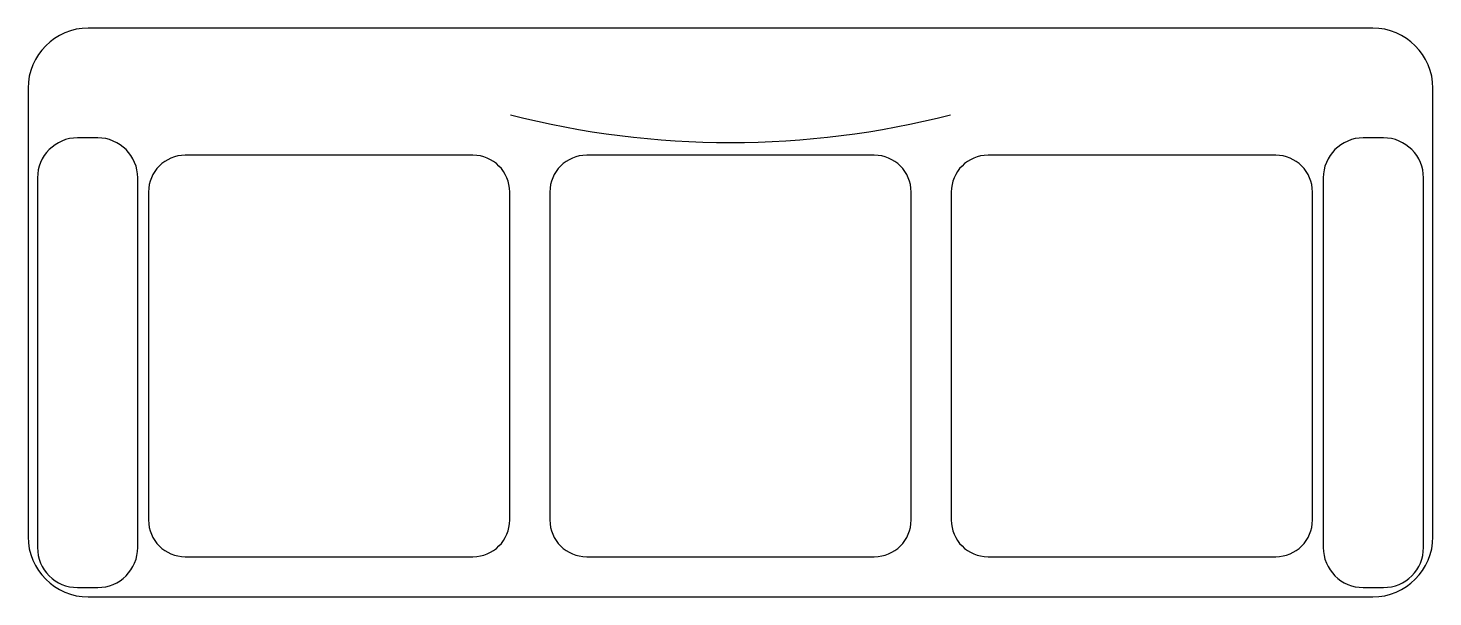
# Model space of a CAD drawing. Header units: millimetres. Extents: x -1050 to 1050, y -425 to 425.
import ezdxf

# ---------------------------------------------------------------- set-up
doc = ezdxf.new("R2010")
doc.units = ezdxf.units.MM

msp = doc.modelspace()

# ---------------------------------------------------------------- linework, layer by layer
at = {"layer": 'NT_PHONG_KHACH'}
for p, q in [((960, 425), (-960, 425)), ((-1050, 335), (-1050, -335)), ((1050, -335), (1050, 335)), ((-946, 261), (-976, 261)), ((976, 261), (946, 261)), ((-385, 235), (-815, 235)), ((215, 235), (-215, 235)), ((815, 235), (385, 235)), ((-1036, 201), (-1036, -351)), ((-886, -351), (-886, 201)), ((886, 201), (886, -351)), ((1036, -351), (1036, 201)), ((-870, 180), (-870, -310)), ((-330, -310), (-330, 180)), ((-270, 180), (-270, -310)), ((270, -310), (270, 180)), ((330, 180), (330, -310)), ((870, -310), (870, 180)), ((-815, -365), (-385, -365)), ((-215, -365), (215, -365)), ((385, -365), (815, -365)), ((-976, -411), (-946, -411)), ((946, -411), (976, -411)), ((-960, -425), (960, -425))]:
    msp.add_line(p, q, dxfattribs=at)
for centre, radius, start, end in [((-960, 335), 90, 90, 180), ((960, 335), 90, 0, 90), ((0, 1577), 1323, 255.6, 284.4), ((-976, 201), 60, 90, 180), ((-946, 201), 60, 0, 90), ((946, 201), 60, 90, 180), ((976, 201), 60, 0, 90), ((-815, 180), 55, 90, 180), ((-385, 180), 55, 0, 90), ((-215, 180), 55, 90, 180), ((215, 180), 55, 0, 90), ((385, 180), 55, 90, 180), ((815, 180), 55, 0, 90), ((-815, -310), 55, 180, 270), ((-385, -310), 55, -90, 0), ((-215, -310), 55, 180, 270), ((215, -310), 55, -90, 0), ((385, -310), 55, 180, 270), ((815, -310), 55, -90, 0), ((-960, -335), 90, 180, 270), ((960, -335), 90, -90, 0), ((-976, -351), 60, 180, 270), ((-946, -351), 60, -90, 0), ((946, -351), 60, 180, 270), ((976, -351), 60, -90, 0)]:
    msp.add_arc(centre, radius, start, end, dxfattribs=at)

doc.saveas('drawing.dxf')
